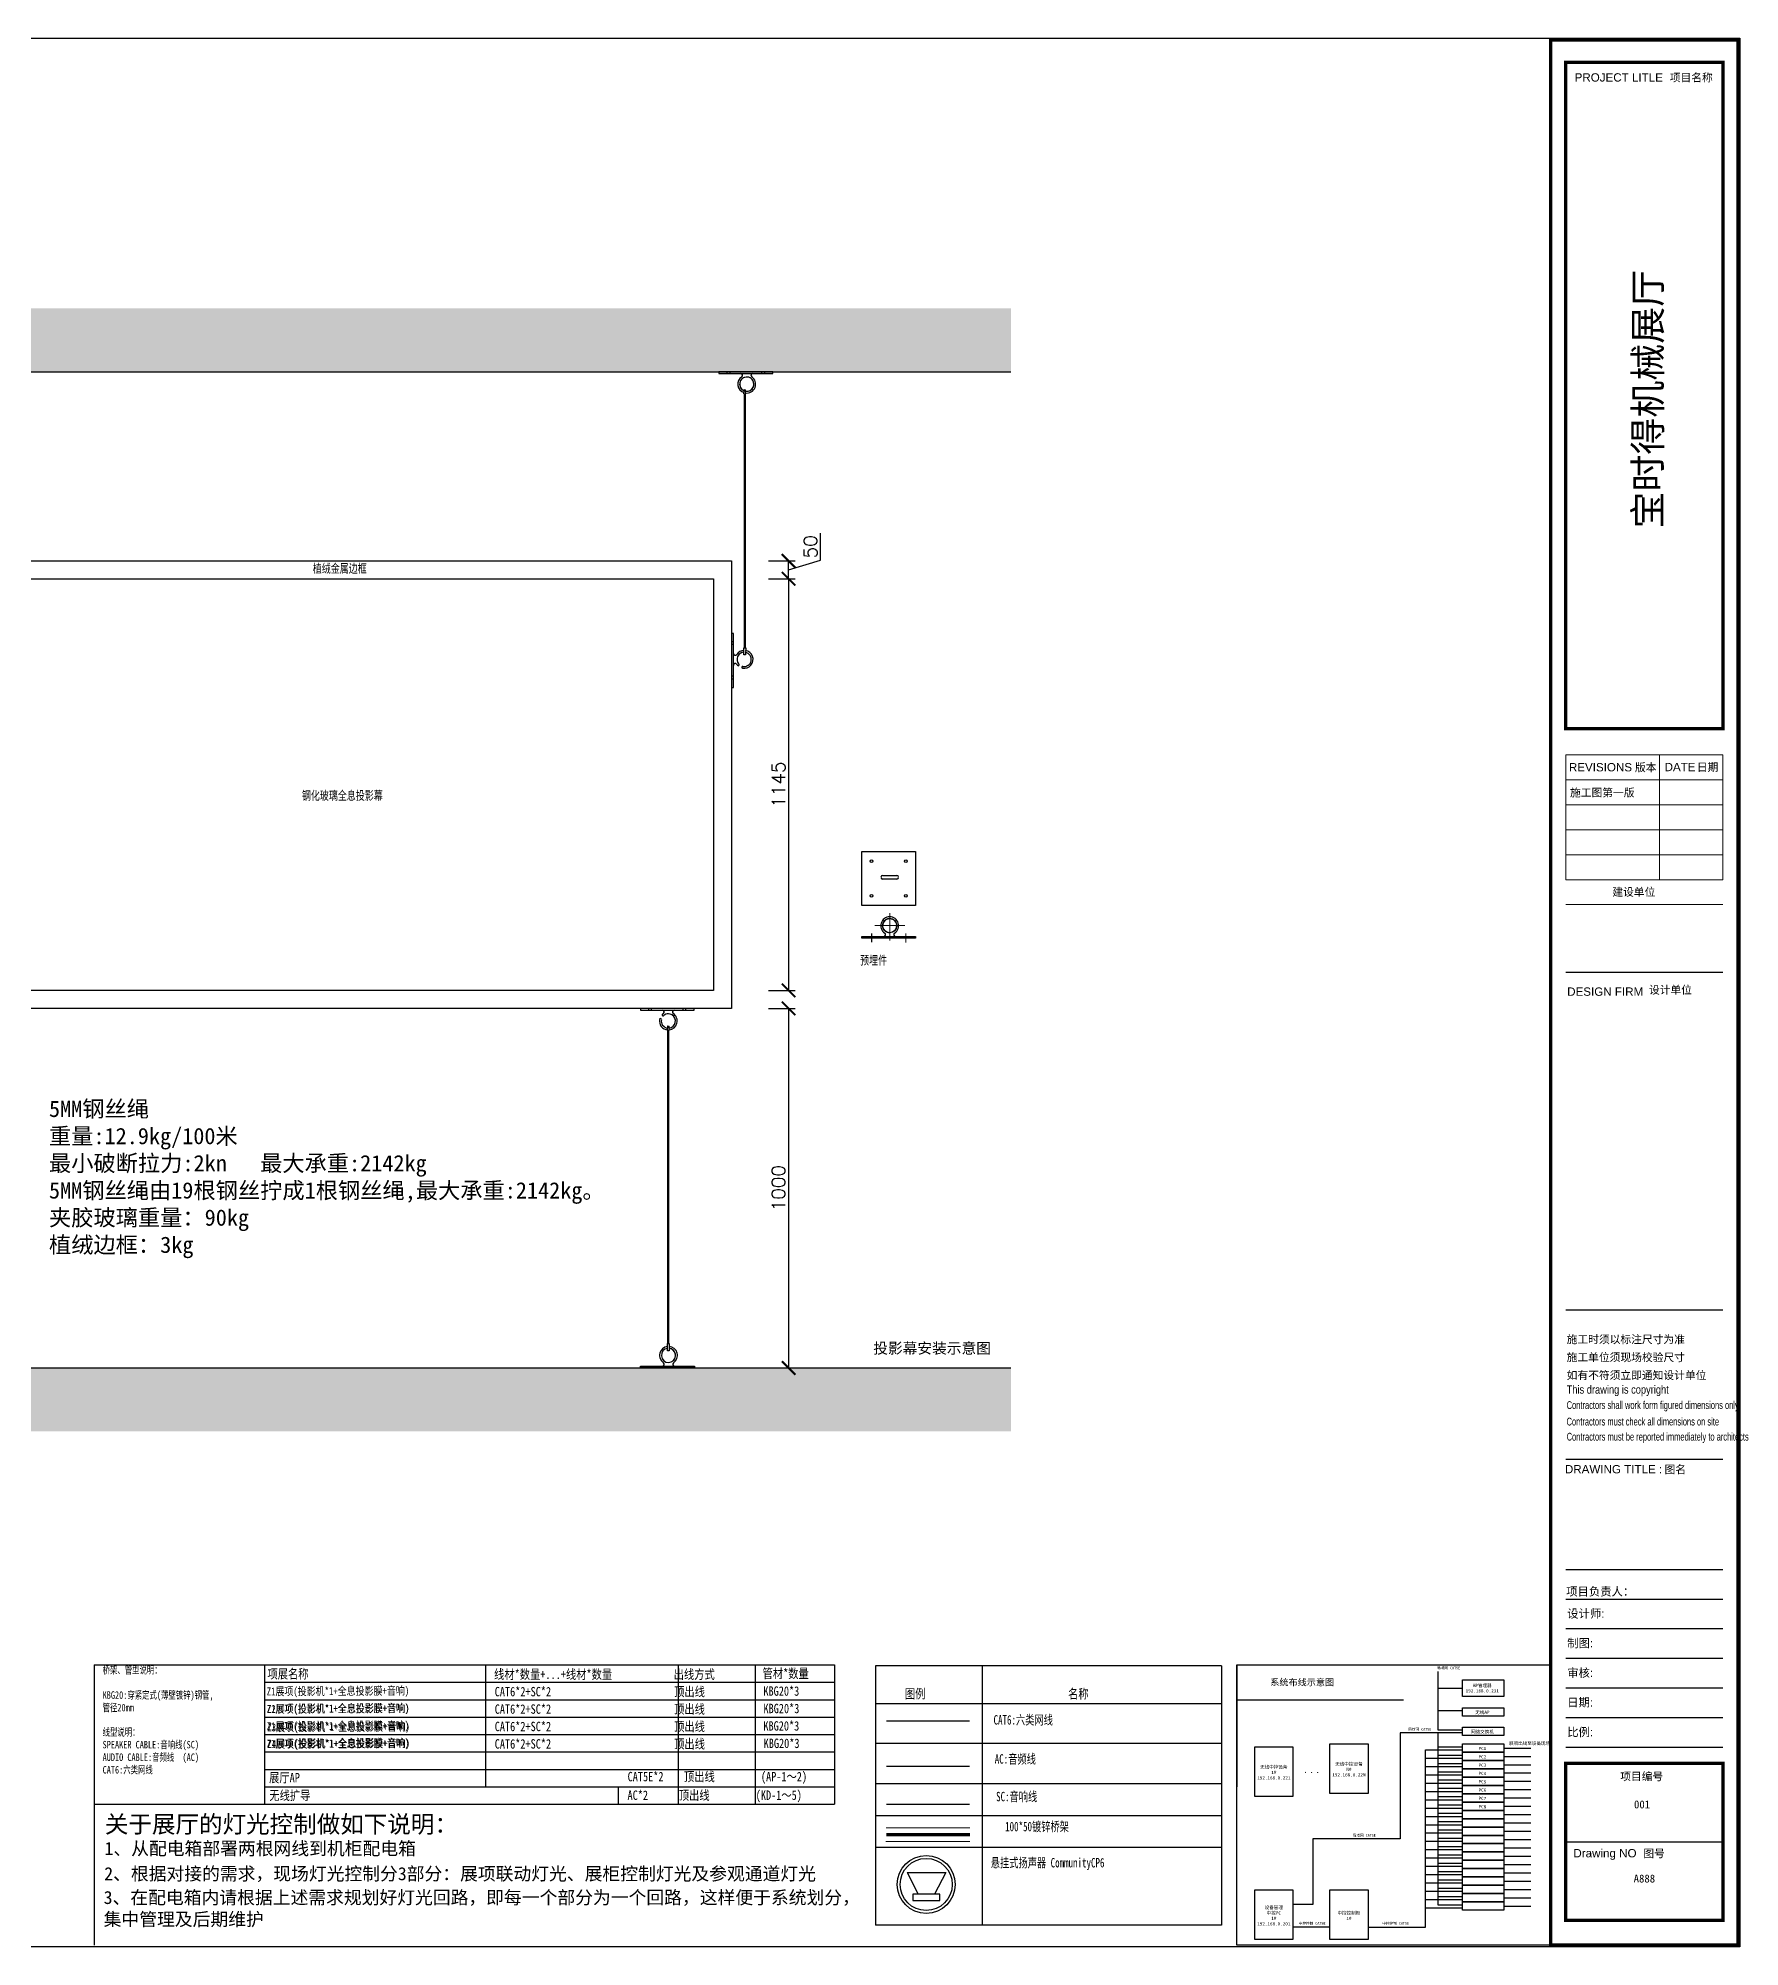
# Model space of a CAD drawing. Header units: millimetres. Extents: x 89805 to 1757503, y 48266 to 267832.
# Drawn here: x 992029 to 996762, y 181683 to 186992 of the extents above; entities that cross this region are included whole.
import ezdxf
from ezdxf.enums import TextEntityAlignment as Align

# ---------------------------------------------------------------- set-up
doc = ezdxf.new("R2010")
doc.units = ezdxf.units.MM
doc.header["$LTSCALE"] = 1000
doc.linetypes.add('CENTER2', pattern=[28.575, 19.05, -3.175, 3.175, -3.175])
for name, color, linetype in [('HATCH-OTHER', 161, 'Continuous'), ('SHEET', 2, 'Continuous'), ('WALL-TEXT', 2, 'Continuous'), ('WALL-WIDE', 6, 'Continuous'), ('WINDOW', 2, 'Continuous'), ('会议', 1, 'Continuous'), ('图框', 7, 'Continuous'), ('多媒体弱电', 5, 'Continuous'), ('布线', 130, 'Continuous')]:
    doc.layers.add(name, color=color, linetype=linetype)
doc.layers.add('桥架', color=2, linetype='Continuous', lineweight=9)
doc.styles.get("Standard").update_dxf_attribs({"font": 'txt', "bigfont": 'gbcbig.shx'})
doc.styles.add('WMF-Arial0', font='arial.ttf')
doc.styles.add('WMF-黑体0', font='simhei.ttf')
doc.styles.add('黑体', font='simhei.ttf', dxfattribs={"width": 0.7})
doc.dimstyles.new('引线', dxfattribs={"dimscale": 15, "dimtxt": 2.5, "dimasz": 2.5, "dimexe": 1.25, "dimexo": 0.625, "dimtad": 1, "dimdec": 0, "dimtxsty": 'Standard', "dimblk": 'ARCHTICK', "dimcen": 2.5, "dimclrd": 252, "dimclre": 252, "dimadec": 0, "dimazin": 0, "dimtfac": 1, "dimtdec": 0, "dimtmove": 1, "dimatfit": 3, "dimldrblk": 'DOT', "dimfxl": 0, "dimarcsym": 0})

# ---------------------------------------------------------------- blocks, each defined once
blk = doc.blocks.new('_ArchTick')
at = {"color": 0, "linetype": 'ByBlock', "const_width": 0.15}
blk.add_lwpolyline([(-0.5, -0.5), (0.5, 0.5)], dxfattribs=at)
blk = doc.blocks.new('*D103')
at = {"color": 252, "linetype": 'ByBlock', "lineweight": -2}
for p, q in [((994205.4, 185540.1), (994205.4, 185615.1)), ((994060.5, 185538.4), (994135, 185538.4)), ((994116.3, 185513.4), (994205.4, 185540.1)), ((994116.3, 185488.4), (994116.3, 185538.4)), ((994060.5, 185488.4), (994135, 185488.4))]:
    blk.add_line(p, q, dxfattribs=at)
at = {"layer": 'Defpoints', "color": 0, "linetype": 'ByBlock'}
for p in [(994051.1, 185538.4), (994116.3, 185538.4), (994051.1, 185488.4)]:
    blk.add_point(p, dxfattribs=at)
at = {"color": 252, "linetype": 'ByBlock', "lineweight": -2, "xscale": 37.5, "yscale": 37.5, "zscale": 37.5}
for p, rotation in [((994116.3, 185538.4), 90), ((994116.3, 185488.4), 270)]:
    blk.add_blockref('_ArchTick', p, dxfattribs=dict(at, rotation=rotation))
at = {"color": 0, "linetype": 'ByBlock', "insert": (994177.2, 185577.6), "char_height": 37.5, "attachment_point": 5, "rotation": 90}
blk.add_mtext('50', dxfattribs=at)
blk = doc.blocks.new('_Dot')
at = {"color": 0, "linetype": 'ByBlock', "lineweight": -2}
blk.add_line((-0.5, 0), (-1, 0), dxfattribs=at)
at = {"color": 0, "linetype": 'ByBlock', "const_width": 0.5}
blk.add_lwpolyline([(-0.25, 0, 1), (0.25, 0, 1)], format="xyb", close=True, dxfattribs=at)
blk = doc.blocks.new('*D104')
at = {"color": 252, "linetype": 'ByBlock', "lineweight": -2}
for p, q in [((994060.5, 185488.4), (994135, 185488.4)), ((994116.3, 185488.4), (994116.3, 184343.4)), ((994060.5, 184343.4), (994135, 184343.4))]:
    blk.add_line(p, q, dxfattribs=at)
at = {"layer": 'Defpoints', "color": 0, "linetype": 'ByBlock'}
for p in [(994051.1, 185488.4), (994051.1, 184343.4), (994116.3, 184343.4)]:
    blk.add_point(p, dxfattribs=at)
at = {"color": 252, "linetype": 'ByBlock', "lineweight": -2, "xscale": 37.5, "yscale": 37.5, "zscale": 37.5}
for p, rotation in [((994116.3, 185488.4), 90), ((994116.3, 184343.4), 270)]:
    blk.add_blockref('_ArchTick', p, dxfattribs=dict(at, rotation=rotation))
at = {"color": 0, "linetype": 'ByBlock', "insert": (994088.2, 184915.9), "char_height": 37.5, "attachment_point": 5, "rotation": 90}
blk.add_mtext('1145', dxfattribs=at)
blk = doc.blocks.new('*D105')
at = {"color": 252, "linetype": 'ByBlock', "lineweight": -2}
for p, q in [((994060.5, 184293.4), (994135, 184293.4)), ((994116.3, 184293.4), (994116.3, 183293.2)), ((994060.5, 183293.2), (994135, 183293.2))]:
    blk.add_line(p, q, dxfattribs=at)
at = {"layer": 'Defpoints', "color": 0, "linetype": 'ByBlock'}
for p in [(994051.1, 184293.4), (994051.1, 183293.2), (994116.3, 183293.2)]:
    blk.add_point(p, dxfattribs=at)
at = {"color": 252, "linetype": 'ByBlock', "lineweight": -2, "xscale": 37.5, "yscale": 37.5, "zscale": 37.5}
for p, rotation in [((994116.3, 184293.4), 90), ((994116.3, 183293.2), 270)]:
    blk.add_blockref('_ArchTick', p, dxfattribs=dict(at, rotation=rotation))
at = {"color": 0, "linetype": 'ByBlock', "insert": (994088.2, 183793.3), "char_height": 37.5, "attachment_point": 5, "rotation": 90}
blk.add_mtext('1000', dxfattribs=at)
blk = doc.blocks.new('dfghh')
at = {"color": 2, "lineweight": 0}
for points in [[(-36.41, 251.37), (-3.21, 251.37)], [(-36.41, 251.37), (-36.41, 225)], [(-16.6, 251.37), (-16.6, 225)], [(-3.21, 251.37), (-3.21, 225)], [(-36.41, 246.1), (-3.21, 246.1)], [(-36.41, 240.82), (-3.21, 240.82)], [(-36.41, 235.51), (-3.21, 235.51)], [(-36.41, 230.23), (-3.21, 230.23)], [(-36.41, 225), (-3.21, 225)], [(-36.41, 219.76), (-3.21, 219.76)]]:
    blk.add_lwpolyline(points, dxfattribs=at)
at = {"layer": 'SHEET'}
for p, q in [((-36.41, 102.61), (-3.21, 102.61)), ((-36.41, 79.35), (-3.21, 79.35)), ((-36.41, 79.35), (-3.21, 79.35)), ((-36.41, 73.09), (-3.21, 73.09)), ((-36.41, 66.84), (-3.21, 66.84)), ((-36.41, 60.58), (-3.21, 60.58)), ((-36.41, 54.32), (-3.21, 54.32)), ((-36.41, 48.07), (-3.21, 48.07)), ((-36.41, 41.81), (-3.21, 41.81)), ((-36.41, 21.81), (-3.21, 21.81))]:
    blk.add_line(p, q, dxfattribs=at)
at = {"layer": 'SHEET', "const_width": 0.708}
for points in [[(-3.21, 397.63), (-36.41, 397.63), (-36.41, 256.88), (-3.21, 256.88)], [(-3.21, 5.21), (-36.41, 5.21), (-36.41, 38.41), (-3.21, 38.41)]]:
    blk.add_lwpolyline(points, close=True, dxfattribs=at)
at = {"layer": 'WALL-WIDE', "color": 2, "ltscale": 150}
for p, q in [((-3.21, 205.39), (-36.41, 205.39)), ((-3.21, 134.06), (-36.41, 134.06))]:
    blk.add_line(p, q, dxfattribs=at)
at = {"layer": 'WALL-WIDE', "color": 4}
blk.add_lwpolyline([(-579.5, 402.72), (0.35, 402.72), (0.35, -0.35), (-579.5, -0.35)], close=True, dxfattribs=at)
at = {"layer": '图框', "const_width": 0.708}
blk.add_lwpolyline([(0, 0), (-39.62, 0), (-39.62, 402.36), (0, 402.36)], close=True, dxfattribs=at)
at = {"color": 2, "lineweight": 0}
for s, height, style, p in [('PROJECT LITLE    ', 1.7533, 'WMF-Arial0', (-34.53, 393.55)), ('项目名称', 1.664, 'WMF-黑体0', (-14.44, 393.55)), ('REVISIONS  ', 1.7535, 'WMF-Arial0', (-35.74, 247.88)), ('版本', 1.664, 'WMF-黑体0', (-21.78, 247.88)), ('DATE  ', 1.754, 'WMF-Arial0', (-15.53, 247.92)), ('日期', 1.664, 'WMF-黑体0', (-8.72, 247.92)), ('施工图第一版', 1.664, 'WMF-黑体0', (-35.5, 242.55)), ('建设单位', 1.664, 'WMF-黑体0', (-26.56, 221.57)), ('DESIGN FIRM  ', 1.7535, 'WMF-Arial0', (-36.1, 200.49)), ('设计单位', 1.664, 'WMF-黑体0', (-18.83, 200.9)), ('施工时须以标注尺寸为准', 1.6644, 'WMF-黑体0', (-36.21, 127.09)), ('施工单位须现场校验尺寸', 1.6644, 'WMF-黑体0', (-36.21, 123.3)), ('如有不符须立即通知设计单位', 1.6644, 'WMF-黑体0', (-36.21, 119.51)), ('DRAWING TITLE :', 1.7535, 'WMF-Arial0', (-36.58, 99.63)), ('图名', 1.664, 'WMF-黑体0', (-15.53, 99.63)), ('项目负责人：', 1.754, 'WMF-Arial0', (-36.3, 73.8)), ('设计师:', 1.754, 'WMF-Arial0', (-36.09, 69.13)), ('制图:', 1.754, 'WMF-Arial0', (-36.09, 62.88)), ('审核:', 1.754, 'WMF-Arial0', (-36.09, 56.62)), ('日期:', 1.754, 'WMF-Arial0', (-36.09, 50.37)), ('比例:', 1.754, 'WMF-Arial0', (-36.09, 44.11)), ('项目编号', 1.664, 'WMF-黑体0', (-24.9, 34.8)), ('001', 1.664, 'WMF-黑体0', (-21.99, 28.88)), ('Drawing NO    ', 1.7535, 'WMF-Arial0', (-34.79, 18.54)), ('图号', 1.664, 'WMF-黑体0', (-20.01, 18.54)), ('A888', 1.664, 'WMF-黑体0', (-22.06, 13.23))]:
    blk.add_text(s, height=height, dxfattribs=dict(at, style=style)).set_placement(p)
at = {"color": 1, "lineweight": 0, "style": 'WMF-Arial0', "width": 0.8}
blk.add_text('This drawing is copyright', height=1.7535, dxfattribs=at).set_placement((-36.21, 116.46))
at = {"color": 2, "lineweight": 0, "style": 'WMF-Arial0', "width": 0.6}
for s, p in [('Contractors shall work form figured dimensions only', (-36.21, 113.22)), ('Contractors must check all dimensions on site', (-36.23, 109.74)), ('Contractors must be reported immediately to architects', (-36.21, 106.55))]:
    blk.add_text(s, height=1.6502, dxfattribs=at).set_placement(p)
at = {"layer": 'WALL-TEXT', "style": 'WMF-黑体0'}
blk.add_text('宝时得机械展厅', height=5.718, rotation=90, dxfattribs=at).set_placement((-19.08, 326.48), align=Align.MIDDLE_CENTER)
blk = doc.blocks.new('喇叭')
at = {"layer": '会议', "color": 5}
for p, q in [((-132, 77), (131, 84)), ((-132, 77), (-53, -67)), ((131, 84), (58, -64))]:
    blk.add_line(p, q, dxfattribs=at)
blk.add_lwpolyline([(95, -106), (94, -63), (-89, -68), (-88, -111)], close=True, dxfattribs=at)
for radius in [197, 177]:
    blk.add_circle((0, 0), radius, dxfattribs=at)

msp = doc.modelspace()

# ---------------------------------------------------------------- hatches: boundary and pattern name
at = {"layer": 'WINDOW'}
h = msp.add_hatch(dxfattribs=at)
h.set_pattern_fill('AR-CONC', color=8, scale=0.5, style=0)
h.set_pattern_definition([(50, (0, 0), (91.0923345, -7.969543), [9.525, -104.775]), (355, (0, 0), (-17.621413, 95.5283214), [7.62, -83.82]), (100.451, (7.59, -0.66), (73.471251, 87.558344), [8.095, -89.045]), (46.1842, (0, 25.4), (135.53952, -21.021164), [14.2875, -157.1625]), (96.6356, (11.3, 23.65), (118.702117, 123.712778), [12.1425, -133.5675]), (351.184, (0, 25.4), (118.702303, 123.712559), [11.43, -125.73]), (21, (12.7, 19.05), (75.80744, -51.132759), [9.525, -104.775]), (326, (12.7, 19.05), (30.901014, 92.093983), [7.62, -83.82]), (71.4514, (19.02, 14.79), (106.7082454, 40.961429), [8.095, -89.045]), (37.5, (0, 0), (1.5443016, 42.2775194), [0, -82.804, 0, -85.09, 0, -84.1375]), (7.5, (0, 0), (33.4098313, 50.0902874), [0, -48.514, 0, -80.899, 0, -32.0675]), (327.5, (-28.32, 0), (67.7952976, -2.864372), [0, -31.75, 0, -99.06, 0, -131.445]), (317.5, (-41.02, 0), (74.0645907, 12.7132455), [0, -41.275, 0, -65.786, 0, -93.345])])
h.paths.add_polyline_path([(990967, 186240.5), (990967, 186064.6), (994734.5, 186064.6), (994734.5, 186240.5)])
h = msp.add_hatch(dxfattribs=at)
h.set_pattern_fill('AR-CONC', color=8, scale=0.5, style=0)
h.set_pattern_definition([(310, (0, 369357.81), (91.0923345, 7.969543), [9.525, -104.775]), (5, (0, 369357.81), (-17.621413, -95.5283214), [7.62, -83.82]), (259.549, (7.59, 369358.47), (73.471251, -87.558344), [8.095, -89.045]), (313.8158, (0, 369332.41), (135.53952, 21.021164), [14.2875, -157.1625]), (263.3644, (11.3, 369334.16), (118.702117, -123.712778), [12.1425, -133.5675]), (8.816, (0, 369332.41), (118.702303, -123.712559), [11.43, -125.73]), (339, (12.7, 369338.76), (75.80744, 51.132759), [9.525, -104.775]), (34, (12.7, 369338.76), (30.901014, -92.093983), [7.62, -83.82]), (288.5486, (19.02, 369343.02), (106.7082454, -40.961429), [8.095, -89.045]), (322.5, (0, 369357.81), (1.5443016, -42.2775194), [0, -82.804, 0, -85.09, 0, -84.1375]), (352.5, (0, 369357.81), (33.4098313, -50.0902874), [0, -48.514, 0, -80.899, 0, -32.0675]), (32.5, (-28.32, 369357.81), (67.7952976, 2.864372), [0, -31.75, 0, -99.06, 0, -131.445]), (42.5, (-41.02, 369357.81), (74.0645907, -12.7132455), [0, -41.275, 0, -65.786, 0, -93.345])])
h.paths.add_polyline_path([(990967, 183117.3), (990967, 183293.2), (994734.5, 183293.2), (994734.5, 183117.3)])

# ---------------------------------------------------------------- linework, layer by layer
at = {"color": 4}
for p, q in [((993991.9, 186002.9), (993992.5, 186014.8)), ((993991.9, 186002.9), (993996.2, 186002.4)), ((993992.5, 186014.8), (993996.7, 186013.8)), ((993992.9, 186002.8), (993992.9, 185296.3)), ((993995.6, 186002.4), (993995.6, 185296.3)), ((993996.2, 186002.4), (993996.7, 186013.8)), ((993779.7, 184232.8), (993780.3, 184244.8)), ((993780.3, 184244.8), (993784.5, 184243.7)), ((993784, 184232.3), (993784.5, 184243.7)), ((993779.7, 184232.8), (993784, 184232.3)), ((993780.5, 183360.8), (993780.5, 184232.7)), ((993783.2, 183360.8), (993783.2, 184232.4))]:
    msp.add_line(p, q, dxfattribs=at)
for p, q in [((994377.9, 184663.2), (994417.3, 184663.2)), ((994417.3, 184653), (994377.9, 184653)), ((994342.9, 184493.8), (994342.9, 184488.8)), ((994350.9, 184493.8), (994350.9, 184488.8)), ((994438.5, 184493.8), (994438.5, 184488.8)), ((994446.5, 184493.8), (994446.5, 184488.8))]:
    msp.add_line(p, q)
at = {"color": 3, "linetype": 'CENTER2', "lineweight": 0, "ltscale": 0.5}
for p, q in [((994397.5, 184558.5), (994397.5, 184482.2)), ((994439.2, 184523.7), (994356.5, 184523.7)), ((994442.5, 184501.4), (994442.5, 184477))]:
    msp.add_line(p, q, dxfattribs=at)
at = {"color": 3, "linetype": 'CENTER2', "ltscale": 0.5}
msp.add_line((994346.9, 184501.4), (994346.9, 184477.4), dxfattribs=at)
at = {"color": 8}
for p, q in [((993727.3, 184288.4), (993727.3, 184293.4)), ((993735.3, 184288.4), (993735.3, 184293.4)), ((993822.9, 184288.4), (993822.9, 184293.4)), ((993830.9, 184288.4), (993830.9, 184293.4)), ((993781.9, 183360.8), (993781.9, 184232.6)), ((993727.6, 183298.2), (993727.6, 183293.2)), ((993735.6, 183298.2), (993735.6, 183293.2)), ((993823.3, 183298.2), (993823.3, 183293.2)), ((993831.3, 183298.2), (993831.3, 183293.2))]:
    msp.add_line(p, q, dxfattribs=at)
at = {"color": 4}
for points in [[(994072.2, 186064.6), (993922.2, 186064.6), (993922.2, 186059.8), (994072.2, 186059.8)], [(991793.8, 185488.4), (993907.8, 185488.4), (993907.8, 184343.4), (991793.8, 184343.4)], [(993963, 185336.5), (993957.8, 185336.5), (993957.8, 185186.5), (993963, 185186.5)], [(993991.9, 185296.3), (993996.9, 185296.3), (993996.8, 185276.5), (993991.9, 185276.5)], [(993704.1, 184288.4), (993854.1, 184288.4), (993854.1, 184293.4), (993704.1, 184293.4)], [(993779.4, 183360.8), (993784.3, 183360.8), (993784.3, 183341), (993779.4, 183341)], [(993704.5, 183298.2), (993854.5, 183298.2), (993854.5, 183293.2), (993704.5, 183293.2)]]:
    msp.add_lwpolyline(points, close=True, dxfattribs=at)
at = {"color": 5}
msp.add_lwpolyline([(991743.8, 185538.4), (993957.8, 185538.4), (993957.8, 184293.4), (991743.8, 184293.4)], close=True, dxfattribs=at)
for points in [[(994319.7, 184729.7), (994469.7, 184729.7), (994469.7, 184579.7), (994319.7, 184579.7)], [(994319.7, 184493.8), (994469.7, 184493.8), (994469.7, 184488.8), (994319.7, 184488.8)]]:
    msp.add_lwpolyline(points, close=True)
for centre, radius in [((994346.9, 184703), 4), ((994442.5, 184703), 4), ((994346.9, 184606.5), 4), ((994442.5, 184606.5), 4), ((994397.5, 184523.7), 19.8)]:
    msp.add_circle(centre, radius)
at = {"color": 4}
for centre, radius, start, end in [((993999.9, 186029.9), 24.8, 123.5478, 251.5626), ((993999.9, 186029.9), 24.8, 123.5478, 251.5626), ((993999.9, 186029.9), 19.8, 89.9008, 247.4496), ((993999.9, 186029.9), 19.8, 260.2094, 247.4496), ((993983.5, 186054.7), 5, 303.5478, 89.9008), ((993999.9, 186029.9), 24.8, 261.6416, 56.2538), ((993999.9, 186029.9), 24.8, 261.6416, 56.2538), ((993999.9, 186029.9), 19.8, 260.2094, 56.2538), ((994016.5, 186054.7), 5, 89.9008, 236.2538), ((993967.9, 185280.8), 5, 179.9008, 326.2538), ((993967.9, 185247.7), 5, 33.5478, 179.9008), ((993992.7, 185264.2), 24.8, 213.5478, 219.6792), ((993992.7, 185264.2), 24.8, 213.5478, 219.6792), ((993992.7, 185264.2), 24.8, 91.8717, 146.2538), ((993992.7, 185264.2), 24.8, 91.8717, 146.2538), ((993992.7, 185264.2), 19.8, 92.3686, 219.2463), ((993992.7, 185264.2), 19.8, 179.9008, 219.2463), ((993976, 185249.4), 2.61, 204.8179, 57.9759), ((993992.7, 185264.2), 19.8, 92.3686, 146.2538), ((993992.7, 185264.2), 24.8, 259.5498, 80.4949), ((993992.7, 185264.2), 24.8, 259.5498, 80.4949), ((993992.7, 185264.2), 19.8, 259.5498, 78.0945), ((993992.7, 185264.2), 19.8, 259.5498, 78.0945), ((993988.7, 185242.2), 2.5, 79.5498, 259.5498), ((993781.8, 184258.5), 24.8, 169.649, 265.2436), ((993781.8, 184258.5), 24.8, 169.649, 265.2436), ((993759.9, 184262.6), 2.5, 349.649, 169.649), ((993781.8, 184258.5), 19.8, 169.649, 264.7), ((993781.8, 184258.5), 19.8, 169.649, 264.7), ((993767, 184275.3), 2.61, 114.9171, 328.0751), ((993765.3, 184283.4), 5, 303.647, 90), ((993781.8, 184258.5), 24.8, 123.647, 129.7785), ((993781.8, 184258.5), 24.8, 123.647, 129.7785), ((993781.8, 184258.5), 19.8, 90, 129.3455), ((993781.8, 184258.5), 19.8, 277.1309, 129.3455), ((993781.8, 184258.5), 24.8, 275.1588, 56.353), ((993781.8, 184258.5), 24.8, 275.1588, 56.353), ((993781.8, 184258.5), 19.8, 277.1309, 56.353), ((993798.4, 184283.4), 5, 90, 236.353), ((993782.2, 183328.1), 24.8, 96.6294, 236.353), ((993782.2, 183328.1), 24.8, 96.6294, 236.353), ((993782.2, 183328.1), 19.8, 98.3103, 84.0808), ((993782.2, 183328.1), 19.8, 98.3103, 270), ((993782.2, 183328.1), 24.8, 303.647, 85.2751), ((993782.2, 183328.1), 24.8, 303.647, 85.2751), ((993782.2, 183328.1), 19.8, 303.647, 84.0808), ((993765.7, 183303.2), 5, 270, 56.353), ((993798.8, 183303.2), 5, 123.647, 270)]:
    msp.add_arc(centre, radius, start, end, dxfattribs=at)
for centre, radius, start, end in [((994377.9, 184658.2), 5, 90, 180), ((994377.9, 184658), 5, 180, 270), ((994417.3, 184658.2), 5, 0, 90), ((994417.3, 184658), 5, 270, 0), ((994397.5, 184523.7), 24.8, 303.647, 236.353), ((994397.5, 184523.7), 24.8, 303.647, 236.353), ((994397.5, 184523.7), 19.8, 303.647, 270), ((994381, 184498.8), 5, 270, 56.353), ((994414, 184498.8), 5, 123.647, 270)]:
    msp.add_arc(centre, radius, start, end)
at = {"layer": 'Defpoints', "color": 5}
msp.add_line((995363.2, 182467.3), (995363.2, 182128.1), dxfattribs=at)
at = {"layer": 'Defpoints', "color": 4}
for p, q in [((992659.6, 182079.6), (992659.6, 182128.1)), ((993643, 182079.6), (993643, 182128.1)), ((992184.5, 182079.6), (994243.7, 182079.6))]:
    msp.add_line(p, q, dxfattribs=at)
at = {"layer": 'WINDOW', "color": 6}
for p, q in [((990967, 186064.6), (994734.5, 186064.6)), ((990967, 183293.2), (994734.5, 183293.2))]:
    msp.add_line(p, q, dxfattribs=at)
at = {"layer": 'WINDOW', "color": 8}
for p, q in [((993945.4, 186059.8), (993945.4, 186064.6)), ((993953.4, 186059.8), (993953.4, 186064.6)), ((994041, 186064.6), (994041, 186059.8)), ((994049, 186064.6), (994049, 186059.8)), ((993994.2, 186002.6), (993994.2, 185296.3)), ((993963, 185313.3), (993957.8, 185313.3)), ((993963, 185305.3), (993957.8, 185305.3)), ((993963, 185217.7), (993957.8, 185217.7)), ((993963, 185209.7), (993957.8, 185209.7))]:
    msp.add_line(p, q, dxfattribs=at)
at = {"layer": '多媒体弱电', "color": 4}
for p, q in [((992184.4, 182467.3), (992184.6, 181687.6)), ((992184.4, 182467.3), (994243.7, 182467.3)), ((992659.6, 182128.1), (992659.6, 182467.3)), ((993273.6, 182467.3), (993273.6, 182128.1)), ((993809, 182467.3), (993809, 182078.5)), ((994023, 182467.3), (994023, 182079.6)), ((994243.7, 182467.3), (994243.7, 182079.6)), ((995320.9, 182464.2), (994357.8, 182464.2)), ((994357.8, 182464.2), (994357.8, 181743.4)), ((994654.9, 182464.2), (994654.9, 181743.4)), ((995320.9, 182464.2), (995320.9, 181743.4)), ((992659.6, 182418.9), (994243.7, 182418.9)), ((992659.6, 182370.4), (994243.7, 182370.4)), ((993123.4, 182370.4), (994243.7, 182370.4)), ((995320.9, 182359), (994357.8, 182359)), ((995363.2, 182370.4), (995827.1, 182370.4)), ((992659.6, 182322), (994243.7, 182322)), ((992659.6, 182273.5), (994243.7, 182273.5)), ((992659.6, 182225), (994243.7, 182225)), ((995320.9, 182248.3), (994357.8, 182248.3)), ((992659.6, 182176.6), (994243.7, 182176.6)), ((992659.6, 182128.1), (994243.7, 182128.1)), ((995320.9, 182136.3), (994357.8, 182136.3)), ((995320.9, 182047.5), (994357.8, 182047.5)), ((995320.9, 181959.3), (994357.8, 181959.3)), ((995320.9, 181743.4), (994357.8, 181743.4))]:
    msp.add_line(p, q, dxfattribs=at)
at = {"layer": '多媒体弱电', "color": 7}
for p, q in [((995922, 182449), (995922, 182286.7)), ((995922, 182402.3), (995991.1, 182402.3)), ((995922, 182340.7), (995991.1, 182340.7)), ((995817.8, 182278.3), (995817.8, 181983)), ((995991.1, 182278.3), (995817.8, 182278.3)), ((995922, 182286.7), (995991.1, 182286.7)), ((995922, 182278.3), (995922, 181800.1)), ((995991.1, 182278.3), (995922, 182278.3)), ((995922, 182239.5), (995991.1, 182239.5)), ((996105.7, 182235.8), (996180.8, 182235.8)), ((995922, 182216.3), (995991.1, 182216.3)), ((995922, 182193.2), (995991.1, 182193.2)), ((995922, 182170.1), (995991.1, 182170.1)), ((996105.7, 182212.7), (996180.8, 182212.7)), ((996105.7, 182189.6), (996180.8, 182189.6)), ((995922, 182147), (995991.1, 182147)), ((995922, 182123.8), (995991.1, 182123.8)), ((996105.7, 182166.5), (996180.8, 182166.5)), ((996105.7, 182143.3), (996180.8, 182143.3)), ((996105.7, 182120.2), (996180.8, 182120.2)), ((995922, 182100.7), (995991.1, 182100.7)), ((995922, 182077.6), (995991.1, 182077.6)), ((996105.7, 182097.1), (996180.8, 182097.1)), ((996105.7, 182074), (996180.8, 182074)), ((995922, 182054.4), (995991.1, 182054.4)), ((995922, 182031.3), (995991.1, 182031.3)), ((996105.7, 182050.8), (996180.8, 182050.8)), ((996105.7, 182027.7), (996180.8, 182027.7)), ((995817.8, 181983), (995574.3, 181983)), ((995574.3, 181983), (995574.3, 181800.5)), ((995922, 182008.2), (995991.1, 182008.2)), ((995922, 181985.1), (995991.1, 181985.1)), ((995922, 181961.9), (995991.1, 181961.9)), ((996105.7, 182004.6), (996180.8, 182004.6)), ((996105.7, 181981.4), (996180.8, 181981.4)), ((996105.7, 181958.3), (996180.8, 181958.3)), ((995922, 181938.8), (995991.1, 181938.8)), ((995922, 181915.7), (995991.1, 181915.7)), ((996105.7, 181935.2), (996180.8, 181935.2)), ((996105.7, 181912.1), (996180.8, 181912.1)), ((995922, 181892.6), (995991.1, 181892.6)), ((995922, 181869.4), (995991.1, 181869.4)), ((996105.7, 181888.9), (996180.8, 181888.9)), ((996105.7, 181865.8), (996180.8, 181865.8)), ((995574.3, 181800.5), (995519.3, 181800.5)), ((995922, 181846.3), (995991.1, 181846.3)), ((995922, 181823.2), (995991.1, 181823.2)), ((995922, 181800.1), (995991.1, 181800.1)), ((996105.7, 181842.7), (996180.8, 181842.7)), ((996105.7, 181819.6), (996180.8, 181819.6)), ((996105.7, 181796.4), (996180.8, 181796.4))]:
    msp.add_line(p, q, dxfattribs=at)
at = {"layer": '多媒体弱电', "color": 1}
for p, q in [((995887.9, 182230.8), (995991.1, 182230.8)), ((995887.9, 181737.2), (995887.9, 182230.8)), ((995887.9, 182207.7), (995991.1, 182207.7)), ((995887.9, 182184.6), (995991.1, 182184.6)), ((995887.9, 182161.5), (995991.1, 182161.5)), ((995887.9, 182138.3), (995991.1, 182138.3)), ((995887.9, 182115.2), (995991.1, 182115.2)), ((995887.9, 182092.1), (995991.1, 182092.1)), ((995887.9, 182068.9), (995991.1, 182068.9)), ((995887.9, 182045.8), (995991.1, 182045.8)), ((995887.9, 182022.7), (995991.1, 182022.7)), ((995887.9, 181999.6), (995991.1, 181999.6)), ((995887.9, 181976.4), (995991.1, 181976.4)), ((995887.9, 181953.3), (995991.1, 181953.3)), ((995887.9, 181930.2), (995991.1, 181930.2)), ((995887.9, 181907.1), (995991.1, 181907.1)), ((995887.9, 181883.9), (995991.1, 181883.9)), ((995887.9, 181860.8), (995991.1, 181860.8)), ((995887.9, 181837.7), (995991.1, 181837.7)), ((995887.9, 181814.6), (995991.1, 181814.6)), ((995887.9, 181791.4), (995991.1, 181791.4)), ((995621.9, 181737.2), (995519.3, 181737.2)), ((995728.2, 181737.2), (995887.9, 181737.2))]:
    msp.add_line(p, q, dxfattribs=at)
at = {"layer": '多媒体弱电'}
for points in [[(995363.2, 182467.3), (996235.6, 182467.3), (996235.6, 181687.6), (995363.2, 181687.6)], [(995991.1, 182425.6), (996105.7, 182425.6), (996105.7, 182378.9), (995991.1, 182378.9)], [(995991.1, 182347.7), (996105.7, 182347.7), (996105.7, 182324.6), (995991.1, 182324.6)], [(995991.1, 182293.7), (996105.7, 182293.7), (996105.7, 182270.5), (995991.1, 182270.5)], [(995413, 182239.6), (995519.3, 182239.6), (995519.3, 182101.4), (995413, 182101.4)], [(995621.9, 182248), (995728.2, 182248), (995728.2, 182109.8), (995621.9, 182109.8)], [(995991.1, 182247.4), (996105.7, 182247.4), (996105.7, 182224.3), (995991.1, 182224.3)], [(995991.1, 182224.3), (996105.7, 182224.3), (996105.7, 182201.2), (995991.1, 182201.2)], [(995991.1, 182201.2), (996105.7, 182201.2), (996105.7, 182178), (995991.1, 182178)], [(995991.1, 182178), (996105.7, 182178), (996105.7, 182154.9), (995991.1, 182154.9)], [(995991.1, 182154.9), (996105.7, 182154.9), (996105.7, 182131.8), (995991.1, 182131.8)], [(995991.1, 182131.8), (996105.7, 182131.8), (996105.7, 182108.6), (995991.1, 182108.6)], [(995991.1, 182108.6), (996105.7, 182108.6), (996105.7, 182085.5), (995991.1, 182085.5)], [(995991.1, 182085.5), (996105.7, 182085.5), (996105.7, 182062.4), (995991.1, 182062.4)], [(995991.1, 182062.4), (996105.7, 182062.4), (996105.7, 182039.3), (995991.1, 182039.3)], [(995991.1, 182039.3), (996105.7, 182039.3), (996105.7, 182016.1), (995991.1, 182016.1)], [(995991.1, 182016.1), (996105.7, 182016.1), (996105.7, 181993), (995991.1, 181993)], [(995991.1, 181993), (996105.7, 181993), (996105.7, 181969.9), (995991.1, 181969.9)], [(995991.1, 181969.9), (996105.7, 181969.9), (996105.7, 181946.8), (995991.1, 181946.8)], [(995991.1, 181946.8), (996105.7, 181946.8), (996105.7, 181923.6), (995991.1, 181923.6)], [(995991.1, 181923.6), (996105.7, 181923.6), (996105.7, 181900.5), (995991.1, 181900.5)], [(995991.1, 181900.5), (996105.7, 181900.5), (996105.7, 181877.4), (995991.1, 181877.4)], [(995991.1, 181877.4), (996105.7, 181877.4), (996105.7, 181854.2), (995991.1, 181854.2)], [(995991.1, 181854.2), (996105.7, 181854.2), (996105.7, 181831.1), (995991.1, 181831.1)], [(995413, 181841.2), (995519.3, 181841.2), (995519.3, 181703), (995413, 181703)], [(995621.9, 181841.2), (995728.2, 181841.2), (995728.2, 181703), (995621.9, 181703)], [(995991.1, 181831.1), (996105.7, 181831.1), (996105.7, 181808), (995991.1, 181808)], [(995991.1, 181808), (996105.7, 181808), (996105.7, 181784.9), (995991.1, 181784.9)]]:
    msp.add_lwpolyline(points, close=True, dxfattribs=at)
at = {"layer": '布线', "color": 1}
msp.add_line((994388.5, 182311.2), (994619.8, 182311.2), dxfattribs=at)
at = {"layer": '布线', "color": 6}
msp.add_line((994388.5, 182185.3), (994619.8, 182185.3), dxfattribs=at)
at = {"layer": '布线', "color": 5}
msp.add_line((994388.5, 182080.1), (994619.8, 182080.1), dxfattribs=at)
at = {"layer": '桥架'}
for p, q in [((994620.6, 182014.2), (994387.8, 182014.2)), ((994620.7, 181975.8), (994386.4, 181975.9))]:
    msp.add_line(p, q, dxfattribs=at)
at = {"layer": '桥架', "const_width": 9.6}
msp.add_lwpolyline([(994387.8, 181995), (994620.8, 181995)], dxfattribs=at)

# ---------------------------------------------------------------- block references
at = {"layer": 'HATCH-OTHER', "linetype": 'ByBlock', "xscale": 13.17254399997182, "yscale": 13.17254400003003, "zscale": 13.172544}
msp.add_blockref('dfghh', (996757.5, 181687.6), dxfattribs=at)
at = {"layer": '多媒体弱电', "lineweight": -3, "xscale": 0.4092426373236248, "yscale": 0.4092426374554634, "zscale": 0.4092426374315299, "rotation": 358.5917119849479}
msp.add_blockref('喇叭', (994499, 181856.5), dxfattribs=at)

# ---------------------------------------------------------------- texts
at = {"attachment_point": 1}
for s, insert, char_height, width in [('植绒金属边框', (992792.9, 185527.7), 25, 512.311), ('钢化玻璃全息投影幕', (992762.5, 184896), 25, 512.311), ('预埋件', (994315.3, 184437.7), 25, 161.307), ('{\\fNSimSun|b0|i0|c134|p49;投影幕安装示意图}', (994351.8, 183363.1), 30, 359.845)]:
    msp.add_mtext(s, dxfattribs=dict(at, insert=insert, char_height=char_height, width=width))
at = {"layer": '多媒体弱电', "color": 4, "style": '黑体', "width": 0.8}
for s, height, p in [('项展名称', 26.19, (992666.7, 182429.2)), ('线材*数量+...+线材*数量            出线方式 ', 26.192, (993297.1, 182428)), ('CAT6*2+SC*2                        顶出线   ', 26.192, (993298.9, 182379.7)), ('图例', 26.19, (994439.8, 182373.7)), ('名称', 26.19, (994893.6, 182373.7)), ('CAT6*2+SC*2                        顶出线   ', 26.192, (993298.9, 182331.2)), ('CAT6*2+SC*2                        顶出线   ', 26.192, (993298.9, 182282.8)), ('CAT6*2+SC*2                        顶出线   ', 26.192, (993298.9, 182234.3)), ('展厅AP', 26.19, (992671.3, 182140.5)), ('CAT5E*2    顶出线         (AP-1～2)', 26.192, (993668.5, 182143.4)), ('无线扩导', 26.19, (992671.9, 182091.1)), ('AC*2      顶出线         (KD-1～5)', 26.192, (993668.3, 182091.6))]:
    msp.add_text(s, height=height, dxfattribs=at).set_placement(p)
at = {"layer": '多媒体弱电', "color": 5, "style": '黑体', "width": 0.8}
for s, p in [('管材*数量', (994043.9, 182430.3)), ('KBG20*3', (994046.2, 182381.3)), ('KBG20*3', (994046.4, 182332.8)), ('KBG20*3', (994046.2, 182284.4)), ('KBG20*3', (994046.9, 182235.9))]:
    msp.add_text(s, height=26.19, dxfattribs=at).set_placement(p)
at = {"layer": '多媒体弱电', "color": 4, "style": '黑体', "width": 0.8}
for s, p in [('Z1展项(投影机*1+全息投影膜+音响)', (992664.8, 182382.2, -19.1)), ('Z1展项(投影机*1+全息投影膜+音响)', (992664.8, 182333.7, -19.1)), ('Z2展项(投影机*1+全息投影膜+音响)', (992665.7, 182333.4, -19.1)), ('Z1展项(投影机*1+全息投影膜+音响)', (992664.8, 182285.3, -19.1)), ('Z3展项(投影机*1+全息投影膜+音响)', (992666.6, 182282, -19.1)), ('Z1展项(投影机*1+全息投影膜+音响)', (992664.8, 182236.8, -19.1)), ('Z4展项(投影机*1+全息投影膜+音响)', (992666.9, 182235.9, -19.1))]:
    msp.add_text(s, height=22.263, rotation=0.321, dxfattribs=at).set_placement(p)
at = {"layer": '多媒体弱电', "color": 4, "attachment_point": 1}
for s, insert, char_height, width in [('{\\fSimSun|b1|i0|c134|p34;\\C5;5MM钢丝绳^J重量:12.9kg/100米\\P最小破断拉力:2kn   最大承重:2142kg\\P5MM钢丝绳由19根钢丝拧成1根钢丝绳,最大承重:2142kg。\\P夹胶玻璃重量：90kg\\P植绒边框：3kg}', (992059, 184036.7, -16.4), 45.36, 1657.61), ('{\\fSimSun|b1|i0|c134|p34;\\C5;关于展厅的灯光控制做如下说明：}', (992214.4, 182048.1, -13.1), 48.009, 1609.527), ('{\\fSimSun|b1|i0|c134|p34;\\C5;1、从配电箱部署两根网线到机柜配电箱}', (992213.5, 181974.6, -13.1), 36.288, 1071.741), ('{\\fSimSun|b1|i0|c134|p34;\\C5;2、根据对接的需求，现场灯光控制分3部分：展项联动灯光、展柜控制灯光及参观通道灯光}', (992212.7, 181904.5, -13.1), 36.288, 2046.48), ('{\\fSimSun|b1|i0|c134|p34;\\C5;3、在配电箱内请根据上述需求规划好灯光回路，即每一个部分为一个回路，这样便于系统划分，集中管理及后期维护}', (992211.1, 181838.3, -13.1), 36.288, 2131.134)]:
    msp.add_mtext(s, dxfattribs=dict(at, insert=insert, char_height=char_height, width=width))
at = {"layer": '多媒体弱电', "color": 4, "attachment_point": 1, "style": '黑体'}
for s, insert, char_height, width in [('{\\fKaiTi|b0|i0|c134|p49;桥架、管型说明：\\P\\PKBG20:穿紧定式(薄壁镀锌)钢管,\\P管径20mm }', (992208.2, 182463.7), 20.953, 771.265), ('CAT6:六类网线\\P', (994686.4, 182327.4), 26.19, 1574.084), ('{\\fKaiTi|b0|i0|c134|p49;线型说明： \\PSPEAKER CABLE:音响线(SC) \\PAUDIO CABLE:音频线  (AC)\\PCAT6:六类网线}', (992208.2, 182290.7), 20.953, 771.265), ('AC:音频线 ', (994689.7, 182218.7), 26.19, 1574.084), ('SC:音响线 ', (994693.5, 182114), 26.19, 1574.084), ('100*50镀锌桥架', (994718.6, 182030.6), 26.19, 1574.084), ('悬挂式扬声器 CommunityCP6', (994678.7, 181930), 26.192, 609.923)]:
    msp.add_mtext(s, dxfattribs=dict(at, insert=insert, char_height=char_height, width=width))
at = {"layer": '多媒体弱电', "color": 7, "attachment_point": 5}
for s, insert, char_height, width in [('{\\fSimSun|b0|i0|c134|p2;局域网 \\fSimSun|b0|i0|c0|p2;CAT5E}', (995952.1, 182458.3), 7.224, 63.26), ('{\\fSimSun|b0|i0|c134|p2;AP管理器\\P192.168.0.231}', (996045.8, 182402.5), 9.072, 96.588), ('{\\fSimSun|b0|i0|c134|p2;无线AP}', (996046.2, 182334.8), 9.072, 96.588), ('{\\fSimSun|b0|i0|c134|p2;局域网 \\fSimSun|b0|i0|c0|p2;CAT5E}', (995872.1, 182287.6), 7.224, 63.26), ('{\\fSimSun|b0|i0|c134|p2;网络交换机}', (996046.2, 182280.7), 9.072, 96.588), ('{\\fSimSun|b0|i0|c134|p2;PC1}', (996046.2, 182234.5), 9.072, 96.588), ('{\\fSimSun|b0|i0|c134|p2;无线中控设备^J1#\\P192.168.0.221}', (995466, 182168), 9.072, 91.64), ('{\\fSimSun|b0|i0|c134|p2;···}', (995571, 182168), 10.886, 91.64), ('{\\fSimSun|b0|i0|c134|p2;无线中控设备^JN#\\P192.168.0.22N}', (995674.9, 182176.4), 9.072, 91.64), ('{\\fSimSun|b0|i0|c134|p2;PC2}', (996046.2, 182211.4), 9.072, 96.588), ('{\\fSimSun|b0|i0|c134|p2;PC3}', (996046.2, 182188.2), 9.072, 96.588), ('{\\fSimSun|b0|i0|c134|p2;PC4}', (996046.2, 182165.1), 9.072, 96.588), ('{\\fSimSun|b0|i0|c134|p2;PC5}', (996046.2, 182142), 9.072, 96.588), ('{\\fSimSun|b0|i0|c134|p2;PC6}', (996046.2, 182118.9), 9.072, 96.588), ('{\\fSimSun|b0|i0|c134|p2;PC7}', (996046.2, 182095.7), 9.072, 96.588), ('{\\fSimSun|b0|i0|c134|p2;PC8}', (996046.2, 182072.6), 9.072, 96.588), ('{\\fSimSun|b0|i0|c134|p2;局域网 \\fSimSun|b0|i0|c0|p2;CAT5E}', (995717.6, 181992.6), 7.224, 81.632), ('{\\fSimSun|b0|i0|c134|p2;设备管理\\P中控PC^J1#\\P192.168.0.201}', (995466, 181769.6), 9.072, 91.64), ('{\\fSimSun|b0|i0|c134|p2;中控控制 \\fSimSun|b0|i0|c0|p2;CAT5E}', (995572.5, 181747.9), 7.224, 81.632), ('{\\fSimSun|b0|i0|c134|p2;中控控制柜^J1#}', (995674.9, 181769.6), 9.072, 91.64), ('{\\fSimSun|b0|i0|c134|p2;中控控制 \\fSimSun|b0|i0|c0|p2;CAT5E}', (995804.8, 181747.9), 7.224, 81.632)]:
    msp.add_mtext(s, dxfattribs=dict(at, insert=insert, char_height=char_height, width=width))
at = {"layer": '多媒体弱电', "color": 5}
for s, insert, char_height, width, attachment_point in [('{\\fSimSun|b1|i0|c134|p34;系统布线示意图}', (995456, 182427.9), 18.144, 608.287, 1), ('{\\fSimSun|b0|i0|c134|p2;展项出线至设备现场}', (996177.3, 182248.5), 9.072, 123.914, 5)]:
    msp.add_mtext(s, dxfattribs=dict(at, insert=insert, char_height=char_height, width=width, attachment_point=attachment_point))

# ---------------------------------------------------------------- dimensions: what is measured, and where the dimension line sits
at = {"color": 2, "linetype": 'ByBlock'}
for base, p1, p2, picture, middle in [((994116.3, 185538.4), (994051.1, 185488.4), (994051.1, 185538.4), '*D103', (994177.2, 185549.5)), ((994116.3, 184343.4), (994051.1, 185488.4), (994051.1, 184343.4), '*D104', (994088.2, 184915.9)), ((994116.3, 183293.2), (994051.1, 184293.4), (994051.1, 183293.2), '*D105', (994088.2, 183793.3))]:
    dim = msp.add_linear_dim(base=base, p1=p1, p2=p2, angle=90, dimstyle='引线', dxfattribs=at)
    dim.commit()
    dim.dimension.update_dxf_attribs({"geometry": picture, "text_midpoint": middle})

doc.saveas('drawing.dxf')
